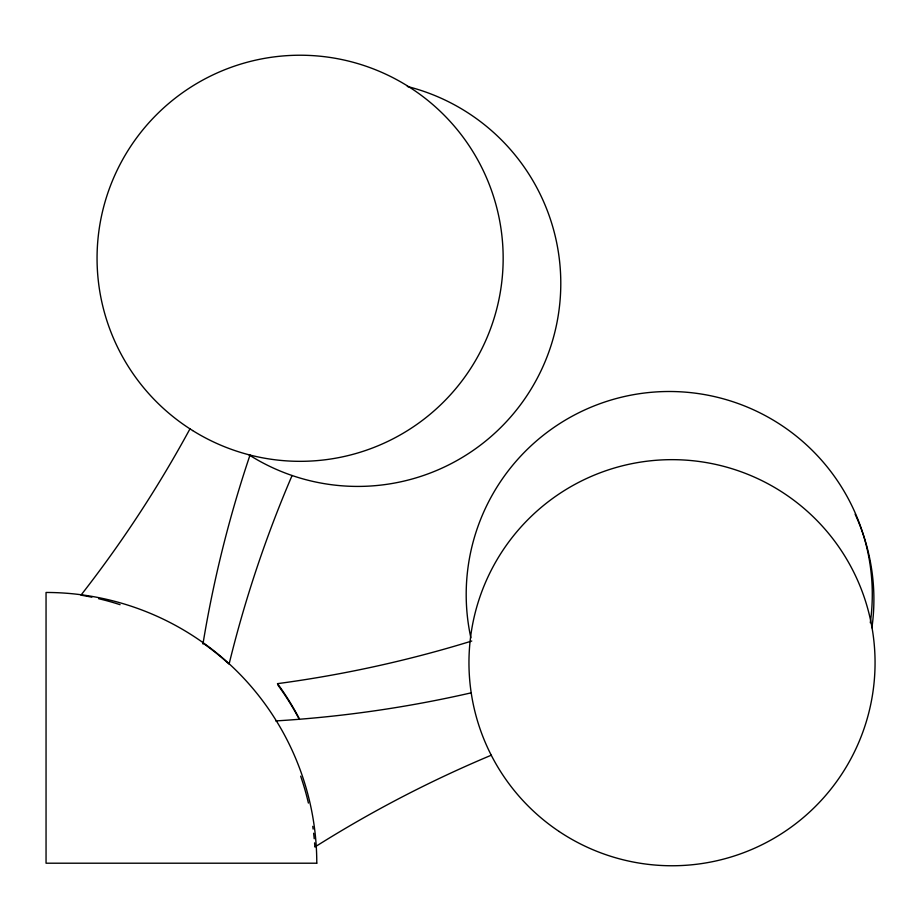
<?xml version="1.0" encoding="UTF-8"?>
<svg xmlns="http://www.w3.org/2000/svg" width="921" height="921" viewBox="0 0 921 921"><rect width="100%" height="100%" fill="white"/><g stroke="black" fill="none" stroke-linecap="round" stroke-linejoin="round"><path stroke-width="1.38" d="M471.748 641.028A1199.695 1199.292 -17.8 0 1 277.532 683.647L278.073 685.316A270.728 270.636 -17.8 0 1 299.348 719.451M471.207 692.834A1199.695 1199.695 0 0 1 275.747 720.924M491.261 755.22A1199.695 1199.695 0 0 0 314.878 847.009A270.728 270.728 0 0 0 314.579 842.876M300.672 776.184A270.728 270.728 0 0 1 308.408 803.066M312.749 826.356A270.728 270.728 0 0 1 313.128 829.107M313.635 833.24A270.728 270.728 0 0 1 314.222 838.755M407.324 86.47A203.046 203.046 0 0 1 544.196 363.76A203.046 203.046 0 0 1 248.601 454.594M292.084 475.512A1199.695 1199.695 0 0 0 229.087 664.099A270.728 270.728 0 0 0 203.138 643.261M855.137 514.24A203.046 202.977 -17.8 0 1 871.911 627.765M470.873 637.839A203.046 202.977 -17.8 0 1 661.623 391.644A203.046 202.977 -17.8 0 1 870.299 622.757M277.532 683.647A270.728 270.636 -17.8 0 1 299.463 719.025M189.968 428.864A1199.695 1199.695 0 0 1 80.967 595.162A270.728 270.728 0 0 1 91.847 597.199M202.954 643.986A1199.695 1199.695 0 0 1 250.017 455.055M98.616 598.696A270.728 270.728 0 0 1 120.075 604.683M316.778 863.207L46.05 863.207L46.05 592.468A270.728 270.728 0 0 1 316.778 863.207M559.116 831.479A203.046 203.046 0 0 0 874.616 676.095A203.046 203.046 0 0 0 582.291 480.555A203.046 203.046 0 0 0 559.116 831.479M192.604 430.533A203.046 203.046 0 0 0 503.039 265.248A203.046 203.046 0 0 0 204.669 79.056A203.046 203.046 0 0 0 192.604 430.533"/></g></svg>
